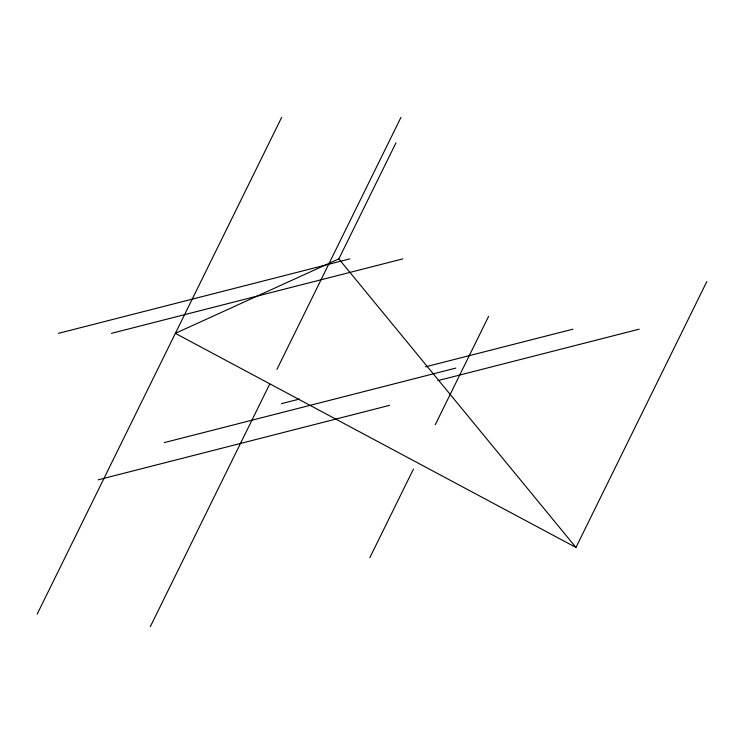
<?xml version="1.0" encoding="UTF-8"?>
<svg xmlns="http://www.w3.org/2000/svg" width="744" height="744" viewBox="0 0 744 744"><rect width="100%" height="100%" fill="white"/><g stroke="black" fill="none" stroke-linecap="round" stroke-linejoin="round"><path stroke-width="1.12" d="M37.2 614.07L281.678 117.357M150.316 626.643L269.747 383.978M276.926 369.396L400.979 117.357M706.8 281.604L575.949 547.454L175.361 333.358L338.846 258.893L395.985 142.792M369.861 557.628L413.459 469.055M435.277 424.712L488.613 316.349M58.385 333.358L349.773 258.893M111.405 333.358L402.802 258.893M281.492 403.648L299.497 399.054M425.503 366.848L572.889 329.183M164.368 442.587L455.756 368.113M437.779 380.649L639.17 329.183M98.208 479.824L389.596 405.35M338.846 258.893L575.949 547.454"/></g></svg>
